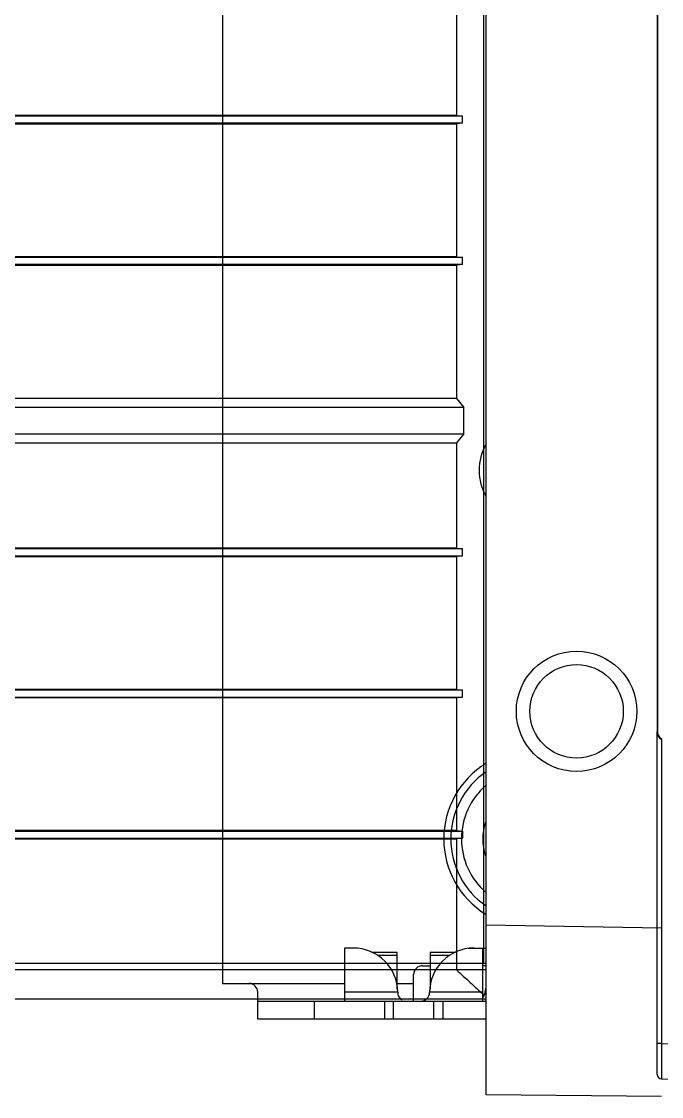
# Model space of a CAD drawing. Header units: millimetres. Extents: x 30557 to 235556, y -116603 to -73383.
# Drawn here: x 212064.5 to 212100.7, y -73998.2 to -73937.3 of the extents above; entities that cross this region are included whole.
import ezdxf

# ---------------------------------------------------------------- set-up
doc = ezdxf.new("R2010")
doc.units = ezdxf.units.MM

# ---------------------------------------------------------------- blocks, each defined once
blk = doc.blocks.new('1756-PA72')
at = {"linetype": 'Continuous'}
for p, q in [((8266.704, 5582.66), (8266.704, 5718.651)), ((8266.563, 5582.66), (8266.563, 5688.909)), ((8265.026, 5638.221), (8265.026, 5630.692)), ((8265.026, 5630.692), (8191.456, 5630.692)), ((8265.362, 5630.657), (8191.493, 5630.657)), ((8265.026, 5630.692), (8265.362, 5630.657)), ((8265.362, 5630.257), (8265.362, 5630.657)), ((8191.484, 5630.222), (8265.026, 5630.222)), ((8265.362, 5630.257), (8191.517, 5630.257)), ((8265.362, 5630.257), (8265.026, 5630.222)), ((8265.026, 5630.222), (8265.026, 5622.692)), ((8265.026, 5622.692), (8192.013, 5622.692)), ((8265.362, 5622.657), (8192.051, 5622.657)), ((8265.026, 5622.692), (8265.362, 5622.657)), ((8265.362, 5622.257), (8265.362, 5622.657)), ((8192.052, 5622.222), (8265.026, 5622.222)), ((8265.362, 5622.257), (8192.084, 5622.257)), ((8265.362, 5622.257), (8265.026, 5622.222)), ((8265.026, 5622.222), (8265.026, 5614.658)), ((8265.026, 5614.658), (8158.015, 5614.658)), ((8265.026, 5614.658), (8265.445, 5614.158)), ((8265.445, 5614.158), (8170.726, 5614.158)), ((8265.445, 5612.658), (8265.445, 5614.158)), ((8170.939, 5612.158), (8265.026, 5612.158)), ((8170.976, 5612.658), (8265.445, 5612.658)), ((8265.445, 5612.658), (8265.026, 5612.158)), ((8265.026, 5612.158), (8265.026, 5606.193)), ((8265.026, 5606.193), (8193.755, 5606.193)), ((8265.362, 5606.158), (8193.795, 5606.158)), ((8265.026, 5606.193), (8265.362, 5606.158)), ((8265.362, 5605.758), (8265.362, 5606.158)), ((8193.816, 5605.723), (8265.026, 5605.723)), ((8193.847, 5605.758), (8265.362, 5605.758)), ((8265.362, 5605.758), (8265.026, 5605.723)), ((8265.026, 5605.723), (8265.026, 5598.194)), ((8265.026, 5598.194), (8194.89, 5598.194)), ((8194.931, 5598.159), (8265.362, 5598.159)), ((8265.026, 5598.194), (8265.362, 5598.159)), ((8265.362, 5597.759), (8265.362, 5598.159)), ((8194.963, 5597.724), (8265.026, 5597.724)), ((8194.993, 5597.759), (8265.362, 5597.759)), ((8265.362, 5597.759), (8265.026, 5597.724)), ((8265.026, 5597.724), (8265.026, 5590.194)), ((8265.026, 5590.194), (8196.211, 5590.194)), ((8196.253, 5590.159), (8265.362, 5590.159)), ((8196.294, 5589.724), (8265.026, 5589.724)), ((8196.323, 5589.759), (8265.362, 5589.759)), ((8265.026, 5590.194), (8265.362, 5590.159)), ((8265.362, 5589.759), (8265.026, 5589.724)), ((8265.026, 5589.724), (8265.026, 5582.31)), ((8265.362, 5590.159), (8265.362, 5589.759)), ((8266.704, 5582.66), (8183.232, 5582.66)), ((8266.704, 5582.31), (8183.306, 5582.31)), ((8266.704, 5580.66), (8266.704, 5582.66)), ((8170.691, 5580.66), (8266.704, 5580.66))]:
    blk.add_line(p, q, dxfattribs=at)
blk.add_open_spline([(8265.026, 5582.31), (8265.28, 5582.071), (8265.79, 5581.596), (8266.308, 5581.129), (8266.563, 5580.894)], degree=3, knots=[0, 0, 0, 0, 0.500826, 1, 1, 1, 1], dxfattribs=at)
blk = doc.blocks.new('1756-L7-Z')
at = {"color": 7, "linetype": 'Continuous'}
for p, q in [((-0.249, 109.731), (-0.249, 19.654)), ((-0.23, 109.712), (-0.23, 19.658)), ((-0.23, 19.658), (-0.249, 19.658)), ((-0.245, 0.249), (-0.245, 19.654)), ((0, 19.221), (0, 1.99)), ((0, 1.99), (-0.245, 1.991)), ((-0.245, 1.59), (-0.245, 1.991)), ((0, 1.99), (1.27, 1.968)), ((0, 1.99), (0, 0)), ((0, 0), (1.27, -0.022))]:
    blk.add_line(p, q, dxfattribs=at)
for centre, radius, start, end in [((0.249, 19.653), 0.498, 179.84884, 239.99433), ((0.004, 0.249), 0.249, 179.75198, 268.99375)]:
    blk.add_arc(centre, radius, start, end, dxfattribs=at)
blk.add_open_spline([(-0.23, 19.662), (-0.229, 19.569), (-0.175, 19.393), (-0.041, 19.275), (0.029, 19.237)], degree=3, knots=[0, 0, 0, 0, 0.540609, 1, 1, 1, 1], dxfattribs=at)
blk = doc.blocks.new('1756-A10-Z')
at = {"color": 7, "linetype": 'Continuous'}
for p, q in [((16.437, -136.82), (16.437, 8.709)), ((1.503, -74.379), (1.503, -130.506)), ((26.36, -127.372), (16.437, -127.198)), ((8.419, -128.501), (8.419, -131.508)), ((8.92, -128.501), (8.419, -128.501)), ((11.396, -128.752), (9.946, -128.752)), ((11.396, -130.817), (11.396, -128.752)), ((13.26, -128.752), (13.26, -130.824)), ((14.707, -128.752), (13.26, -128.752)), ((15.435, -128.501), (15.435, -128.549)), ((15.435, -128.501), (16.437, -128.501)), ((16.237, -131.508), (16.237, -128.501)), ((12.829, -129.504), (13.26, -129.504)), ((12.328, -131.508), (12.328, -130.005)), ((1.503, -130.506), (3.007, -130.506)), ((3.508, -132.511), (3.508, -131.007)), ((3.508, -131.508), (16.437, -131.508)), ((10.674, -131.508), (10.674, -132.511)), ((13.982, -131.508), (13.982, -132.511)), ((3.508, -132.511), (16.437, -132.511)), ((26.36, -136.907), (16.437, -136.82))]:
    blk.add_line(p, q, dxfattribs=at)
at = {"color": 9, "linetype": 'Continuous'}
for p, q in [((11.396, -128.916), (10.267, -128.916)), ((14.38, -128.916), (13.26, -128.916)), ((16.437, -129.504), (16.267, -129.504)), ((3.007, -130.506), (8.419, -130.506)), ((11.346, -130.506), (12.328, -130.506)), ((11.426, -131.007), (8.419, -131.007)), ((16.237, -131.007), (13.23, -131.007)), ((6.695, -131.508), (6.695, -132.511)), ((11.175, -131.508), (11.175, -132.511)), ((13.48, -132.511), (13.48, -131.508))]:
    blk.add_line(p, q, dxfattribs=at)
at = {"color": 7, "linetype": 'Continuous'}
for radius in [3.408, 2.646]:
    blk.add_circle((21.549, -115.091), radius, dxfattribs=at)
at = {"color": 9, "linetype": 'Continuous'}
for centre, radius, start, end in [((19.043, -101.44), 3.007, 150.182, 209.8761), ((19.043, -122.317), 5.011, 121.67872, 238.30506), ((19.043, -122.317), 4.61, 124.5428, 235.4572), ((19.043, -122.317), 4.009, 131.06196, 228.93804), ((19.043, -122.317), 2.806, 160.53117, 199.48846)]:
    blk.add_arc(centre, radius, start, end, dxfattribs=at)
at = {"color": 7, "linetype": 'Continuous'}
for centre, radius, start, end in [((8.92, -131.007), 2.506, 0, 90), ((15.736, -131.007), 2.506, 90, 180), ((12.829, -130.005), 0.501, 90, 180), ((3.007, -131.007), 0.501, 0, 90), ((14.433, -130.506), 2.005, 337.31616, 0), ((11.927, -131.007), 0.501, 180, 240), ((12.729, -131.007), 0.501, 270, 0)]:
    blk.add_arc(centre, radius, start, end, dxfattribs=at)

msp = doc.modelspace()

# ---------------------------------------------------------------- block references
for name, p in [('1756-A10-Z', (212074.385, -73861.257)), ('1756-L7-Z', (212100.74, -73997.161))]:
    msp.add_blockref(name, p)
at = {"linetype": 'Continuous'}
msp.add_blockref('1756-PA72', (203824.118, -79573.299), dxfattribs=at)

doc.saveas('drawing.dxf')
